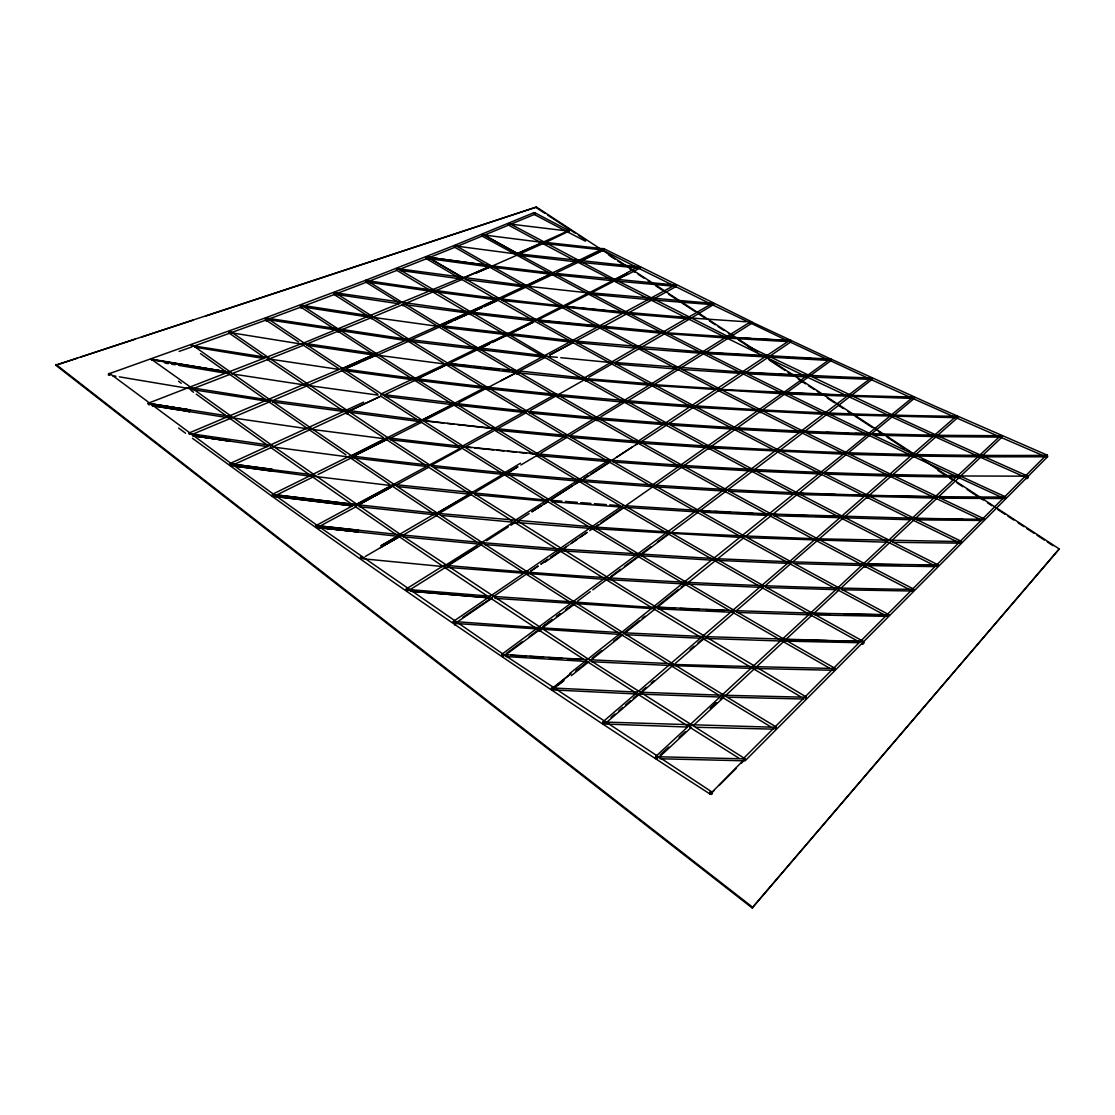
<?xml version="1.0" encoding="UTF-8"?>
<svg xmlns="http://www.w3.org/2000/svg" width="1115" height="1115" viewBox="0 0 1115 1115"><rect width="100%" height="100%" fill="white"/><g stroke="black" fill="none" stroke-linecap="round" stroke-linejoin="round"><path stroke-width="1.5" d="M526.057 285.747L397.065 268.562L397.065 269.44M711.746 791.859L710.185 794.242L711.691 791.817L503.311 654.268L317.259 525.416M361.385 557.89L361.344 557.152M957.186 417.233L956.977 416.313C751.273 413.86 545.793 397.637 342.124 368.675L498.837 298.709M316.381 526.642L316.395 527.367L316.73 525.89M744.862 758.827L711.83 792.389A1.45 1.073 47.1 0 1 710.534 794.089L710.199 793.671A1.45 0.976 47.4 0 1 710.757 791.817L711.83 792.389M272.868 495.548L272.868 496.245L273.203 494.781M602.699 249.286L603.285 248.506L604.246 249.453M230.707 464.495L311.364 474.586M191.013 345.399L192.268 344.925C381.651 480.189 577.222 606.588 776.305 727.064L776.263 727.51M231.53 464.913L230.68 465.847L229.634 464.439M712.206 303.893L713.279 303.21L713.823 304.437L691.133 318.123M189.285 434.139L188.714 433.15L341.594 368.41M191.599 345.594L267.781 357.539M230.484 331.81L229.244 331.699M415.63 379.783L415.574 378.975M406.055 589.305L407.532 591.215M453.136 621.752L454.139 623.369L454.376 621.863M151.501 359.755L230.08 372.312M543.73 242.722L543.646 241.941L517.374 253.565L543.772 242.178M834.954 668.512L834.94 668.289C641.446 558.392 451.254 442.557 266.833 317.984L265.704 318.416M829.616 359.643L830.759 358.96L935.652 406.515L1047.208 455.115L1046.4 456.997M568.971 231.335L568.887 230.568L569.291 231.446M503.659 656.15L502.085 654.198M870.69 378.529L871.86 377.846L872.446 379.114L829.602 412.327M545.96 356.438L397.442 268.394L396.382 269.356M656.707 758.437L656.651 756.778M912.795 397.581L913.993 396.898L914.593 398.167L893.812 415.463M888.585 614.713L888.585 614.476C700.192 514.001 514.879 407.616 334.974 292.59L333.719 294.262L367.448 315.712M751.078 322.137L751.231 323.155L751.343 322.179M913.324 590.504L912.697 591.257L913.715 589.64M675.69 285.064L675.648 286.36L675.69 285.064L552.761 273.147L490.126 265.607M871.303 378.696L871.707 378.083L871.568 379.393M300.98 306.318L301.064 305.175L371.044 315.963M1000.949 436.383L1001.326 435.728L1001.451 436.996M568.357 231.432L546.183 242.192M1046.776 455.338L1046.832 456.774L1046.776 455.338C838.494 456.843 630.17 445.052 423.352 420.453M266.137 319.224L266.248 318.054L408.536 339.448L545.542 355.866M983.932 518.991L983.555 519.144M148.713 404.815L148.88 403.477L230.387 416.355M109.2 375.114L109.27 374.152M653.613 485.694L653.571 484.927M834.577 670.031L834.94 668.289M669.195 532.51L669.167 531.757M744.36 760.555L744.555 758.799M922.356 459.422L1059.25 548.942L752.165 907.945L55.75 365.204L536.44 207.056L599.062 248.004M685.934 582.852L685.92 582.114M108.378 373.985L265.691 317.789L365.859 280.213L366.919 280.395L365.72 282.039L399.072 302.681M983.96 518.823L983.946 518.74C804.417 434.306 627.522 344.089 455.38 245.425L454.418 247.084L488.091 266.262M151.417 359.49L230.122 372.396L151.556 359.155M689.14 317.566C581.124 309.245 473.457 296.771 366.375 280.464L366.166 281.886L431.115 291.308M366.236 281.816L366.375 280.464M454.836 245.913L454.418 247.084M482.238 234.791L481.764 235.809M108.308 374.961L110.023 373.664L231.418 463.715M638.393 267.14L639.411 266.68L639.773 268.185L627.299 274.708M1046.455 456.495L1047.208 455.115M205.996 315.935L536.44 207.056M848.808 396.341L849.282 395.365L913.687 397.065L913.701 398.459M891.387 416.216L891.861 415.226M935.081 436.286L935.555 435.282L1001.326 435.728M888.516 614.936L888.098 615.814M890.035 475.784L890.537 474.739M958.287 476.886L958.775 475.84M935.917 497.861L936.419 496.802M912.753 519.548L913.269 518.475M406.975 589.389L489.82 596.135M960.461 542.894L961.423 541.472M937.06 566.392L938.063 564.915M534.74 213.578L534.587 212.742L533.876 214.275L566.629 231.446M300.688 306.249L301.649 305.106C483.743 424.773 671.453 535.757 862.327 640.804L861.63 641.641M866.007 563.939L937.506 565.04L937.52 566.657L937.297 565.835M603.34 249.077L603.424 250.039L544.9 243.614M887.624 615.856L888.585 614.476M639.034 267.168L639.132 268.144L580.162 262.29M1005.423 497.861L1005.27 498.558L1005.228 497.053C787.148 497.067 569.11 483.046 352.702 456.133M961.088 542.406L960.531 543.298M599.856 327.253L600.441 326.374M611.8 363.211L612.4 362.305L743.329 372.173L839.888 376.814M937.729 565.863L937.144 566.796M1026.33 475.868L1026.817 475.771M572.901 341.789L573.5 340.883L703.398 352.061L830.48 359.142L830.48 360.493M609.236 461.206L609.905 460.188M1005.368 497.234L1005.744 496.956C828.32 415.909 653.279 329.427 482.907 234.401L481.917 234.944M684.889 583.48L685.6 582.365M702.938 637.836L703.663 636.665M722.436 696.582L723.189 695.37M713.001 304.702L713.363 303.824M690.004 726.632L690.798 725.363M960.991 541.806L960.907 543.158L960.879 541.583L816.724 538.796L744.987 535.967M834.201 669.153L834.382 668.861M300.269 306.04L300.98 305.12M315.587 525.82L355.364 504.301M444.341 566.504L445.15 565.361M302.946 344.173L303.684 343.211M399.142 535.911L400.564 534.545L588.859 659.481L744.82 758.618M729.837 337.204L751.9 323.183L751.803 321.873L603.968 248.715M743.747 759.984L744.36 759.022M769.28 356.549L791.051 341.775L790.967 340.451L789.81 340.298L637.933 441.317M790.214 340.716L790.382 341.748M752.165 907.945L1059.25 548.942M727.426 337.301L790.396 340.41M426.042 257.467L426.961 256.785L462.404 277.524M937.408 435.533L957.632 417.707L957.548 416.355L956.308 416.188L789.476 561.653L602.797 721.935A1.394 1.031 51.4 0 1 604.874 723.301M814.912 358.696L830.48 359.142M805.337 698.241L805.685 697.223L724.736 695.272M811.121 614.044L811.636 613.222M775.287 728.36L776.305 727.064M782.939 640.261L783.483 639.411M789.866 562.615L790.368 561.835M753.461 667.634L754.033 666.756M745.043 760.89L1047.556 456.788L1047.473 455.394L1045.995 455.38L804.682 697.237M762.186 586.56L762.716 585.751M770.089 514.768L770.577 514.015M551.312 688.206L552.329 687.704L553.444 688.722M733.294 611.494L733.851 610.672M228.937 332.242L229.453 331.462M783.371 392.731L829.644 359.406M742.924 536.691L743.426 535.925M751.649 470.14L752.123 469.415M229.746 464.913L230.331 464.049M229.188 373.288L229.718 371.992M714.604 559.479L715.133 558.685M553.5 689.655L552.037 689.948M724.973 490.265L725.475 489.527M708.234 446.934L708.722 446.223M697.223 511.13L697.739 510.363M718.241 389.33L849.24 395.24M681.028 466.07L681.544 465.345M870.717 378.278L696.903 510.224L501.75 654.366M664.08 332.66L727.733 336.744M651.745 384.564L718.576 388.717M844.919 453.025L912.837 397.33M671.606 664.401L753.851 666.645M614.212 280.116L614.936 279.405L728.179 336.577M654.296 607.577L493.262 596.4M270.457 446.195L271.781 445.233L400.564 534.545M668.47 532.468L743.273 535.897M502.252 655.174C503.813 653.766 502.029 658.366 501.471 655.146M548.092 500.273L473.387 492.886M1026.371 477.345L1026.511 475.966M584.511 378.501L652.191 383.964M480.83 543.089L515.869 520.593M588.887 292.938L627.243 273.063L614.797 279.433L615.285 279.963M562.518 306.318L589.361 292.478L589.835 293.022M750.869 321.622L831.065 359.183L831.163 360.507L809.755 376.02M535.172 320.033L563.005 305.844L563.577 306.778M148.1 404.076C149.299 401.553 149.786 406.32 149.912 404.243M151.25 359.211L191.236 387.616L189.703 387.449M887.763 614.964L888.014 616.386M508.998 224.589L508.231 224.882L509.221 223.404L615.076 279.656M302.89 343.308L461.303 277.788M710.534 794.089L714.116 790.507M719.133 785.476L730.785 773.768M731.412 773.155L736.332 768.235M741.503 763.022L743.886 760.625M743.106 758.869L773.434 728.527M774.646 727.315L803.483 698.45M426.752 258.039L425.846 258.178M338.082 329.357L337.789 330.486M805.629 699.063L805.866 697.405M366.57 281.593L365.72 282.039M334.612 293.803L333.873 294.318M775.399 727.551L775.413 729.001M568.162 230.554L569.026 230.791M960.656 476.049L981.061 456.857M982.301 455.7L1002.009 437.15M1000.476 435.756L837.504 588.079M937.102 498.168L915.136 518.768M938.342 496.997L959.457 477.178M841.686 587.466L865.101 565.584M866.355 564.427L890.007 542.308M891.261 541.123L913.979 519.855M757.127 666.254L784.096 641.153M785.322 640.01L812.25 614.936M813.476 613.794L839.219 589.765M836.278 589.222L655.606 756.611A1.422 1.059 49.3 0 1 657.627 757.503M693.99 724.889L723.844 697.182M725.071 696.039L754.674 668.54M660.094 755.008L668.721 747.05M679.021 737.489L685.335 731.649M658.686 757.629L691.481 727.231M716.527 702.687L710.297 708.415L716.415 702.812M720.262 699.258L722.757 696.973M577.835 260.882L603.09 248.547M334.152 293.942L334.43 292.715M426.501 257.021L490.196 265.649L428.23 257.244M426.348 258.164L426.585 256.952M915.401 454.892L936.224 436.592M892.502 474.976L914.105 456.035M868.794 495.715L891.233 476.091M515.604 371.267L675.3 284.855L676.401 285.398L676.178 286.471L629.794 312.158M818.772 539.339L842.996 518.238M844.292 517.109L867.554 496.802M792.221 562.406L817.49 540.454M735.788 611.271L763.329 587.466M765.949 585.18L790.967 563.493M706.924 636.177L734.464 612.414M690.087 649.599L694.046 646.198M697.99 642.798L701.948 639.411M640.777 693.056L672.693 665.655M675.328 663.383L704.304 638.435M492.412 596.957L492.286 597.682M611.104 717.349L614.95 714.06M618.923 710.645L622.714 707.426M625.431 705.07L630.477 700.778M633.236 698.38L638.24 694.129M642.282 690.645L646.101 687.356M651.216 682.979L653.766 680.791M605.863 722.98L639.494 694.157M871.261 434.014L892.53 416.522M847.86 453.206L869.937 435.115M823.692 472.941L846.564 454.265M845.198 452.634L621.417 632.581M798.507 493.457L822.354 474.042M773.782 513.513L797.239 494.489M745.322 536.552L771.162 515.646M717.084 559.298L744.026 537.597M688.903 581.946L715.746 560.385M656.846 606.685L678.519 589.333M681.209 587.187L683.899 585.04M656.693 607.745L686.227 584.093M555.911 686.854L563.688 680.652M624.484 632.484L639.522 620.484M642.212 618.323L644.916 616.177M624.344 633.557L655.341 608.818M558.643 684.652L563.758 680.582M592.093 658.198L601.598 650.644M613.626 641.111L621.794 634.63M590.379 660.568L622.992 634.63M620.052 633.654L569.737 673.488M571.368 675.648L589.013 661.655M316.339 525.89L317.552 526.754M576.539 670.463L579.089 668.456M585.459 663.439L588.009 661.432M552.789 687.899L570.95 673.655L553.179 688.262M575.591 671.23L587.8 661.627M804.361 431.672L826.898 414.404M779.706 450.488L803.037 432.69M778.326 451.547L753.977 470.042M444.718 567.173L606.881 579.549L683.662 583.925M727.384 490.154L752.695 471.018M273.886 495.158C274.485 493.931 270.513 496.245 273.774 496.398M699.718 510.977L726.06 491.157M672.206 531.618L698.338 512.022M642.031 554.141L669.446 533.681M641.083 554.03L650.686 546.866M657.362 541.918L668.512 533.583M542.838 626.644L552.315 619.619M610.713 576.608L620.498 569.305M624.428 566.42L638.337 556.064M610.476 577.598L639.285 556.19M544.343 625.515L552.357 619.578M577.654 601.041L590.253 591.703M592.804 589.849L606.783 579.493M574.671 604.093L542.671 627.689M506.14 654.491L539.827 629.654M506.294 653.46L522.531 641.557M529.165 636.679L538.991 629.473M567.047 608.804L573.723 603.926M565.598 609.877L573.514 604.107M356.744 505.22L394.097 485.039L356.842 505.68M786.312 392.912L808.417 376.982M436.536 514.977L471.52 494.377M784.932 393.916L736.82 428.285M783.636 392.355L652.442 484.997M710.659 446.836L735.426 429.289M683.481 466L709.279 447.812M656.679 484.802L682.115 466.962M269.105 400.076L192.17 387.867M626.1 505.43L652.944 486.711M595.006 527.702L624.372 507.325M622.951 505.485L453.345 621.417L455.255 622.728M530.824 571.075L537.932 566.155M595.298 526.768L598.295 524.677M600.901 522.893L623.466 507.241M530.977 570.95L538.001 566.099M563.298 548.803L568.901 544.956M571.702 543.019L587.089 532.413M563.103 548.97L565.904 547.047M570.1 544.148L577.096 539.326M579.898 537.388L586.908 532.566M589.71 530.642L592.511 528.705M544.733 562.322L561.416 550.866M507.896 334.598L477.736 348.633M547.855 559.354L540.817 564.162L547.8 559.396M550.657 557.444L559.089 551.688M493.945 596.246L526.754 573.863M478.14 348.814L507.813 334.207M550.573 557.5L560.301 550.894M456.425 622.532L492.147 598.184M462.655 617.445L484.161 602.867M485.373 602.072L491.339 598.002M267.461 357.706L267.029 357.399M745.405 372.661L767.914 357.483M393.86 484.621L356.549 504.398M148.016 403.337L303.21 342.988M720.611 389.26L743.998 373.609M355.922 504.621L393.525 484.314M695.007 406.306L719.245 390.18M668.373 423.937L693.586 407.254M640.679 442.125L666.965 424.857M612.511 459.896L632.679 446.753M635.55 444.871L638.435 442.989L708.527 447.77L844.125 454.167M616.665 457.22L638.268 443.129M583.702 478.586L588.176 475.659M590.852 473.959L609.626 461.777M581.905 480.37L610.49 461.833M580.497 478.558L609.111 460.063M519.381 519.855L529.095 513.583M551.089 499.562L572.469 485.805M575.326 483.98L579.591 481.22L651.327 486.586M550.894 499.715L579.41 481.359M351.573 455.756L455.115 403.505M579.061 479.478L514.851 520.566M231.167 464.607L230.122 463.492L363.643 402.167M541.402 505.75L531.827 511.827L548.036 501.555M544.134 504.008L548.232 501.402L474.906 494.712M750.674 321.719L651.495 383.825L536.287 453.777M486.572 540.733L508.273 526.921M510.935 525.263L515.437 522.378M350.974 455.951L387.351 437.624M705.474 352.577L728.374 338.138M449.052 564.441L476.718 546.949M448.732 565.361L481.945 544.371M481.819 542.336L445.735 565.096M312.981 474.572L313.566 475.018L312.465 474.544L272.255 494.377M406.25 588.971L444.328 565.124M409.33 590.128L445.847 567.187M1047.556 456.788L1046.469 456.941M680.275 368.354L704.053 353.469M462.725 278.123L490.781 265.983L462.809 278.499M654.226 384.55L678.868 369.232M627.118 401.261L652.777 385.442M600.985 416.745L624.874 402.125L691.175 407.087M570.141 435.463L596.706 419.338M507.66 472.955L517.931 466.767L507.813 472.844M541.012 453.025L567.214 437.247M505.82 471.938L520.482 463.213M712.457 303.28L584.135 378.013M505.332 472.83L436.941 513.179L472.272 492.914M520.858 464.997L536.649 455.645M475.673 491.938L504.914 474.586L579.675 481.234M666.505 332.66L689.753 318.946M640.888 347.643L665.056 333.51M403.282 535.061L437.387 515.116M399.156 534.573L435.923 513.137M365.093 556.58L398.306 537.291M520.677 370.417L545.333 357.357L408.188 341.079L439.533 326.974M614.421 362.988L639.466 348.465M751.9 323.183L750.562 322.848M380.494 547.604L399.56 536.608M375.908 355.392L346.598 368.229L358.932 362.821M317.315 527.507L315.656 526.726M588.804 377.26L612.163 363.838M360.41 557.012L362.236 558.281M558.838 394.334L584.622 379.644L652.066 385.4L782.507 393.79M530.489 410.334L555.827 396.048M266.192 319.545L265.342 319.447M555.493 394.264L494.586 428.369M497.889 428.564L526.196 412.717M229.76 332.828L228.854 332.744M462.112 446.321L494.781 428.258M465.429 446.571L493.652 430.906M431.463 465.248L461.206 448.885M602.407 327.113L626.839 313.775M396.633 484.802L429.247 467.018M359.922 504.064L373.037 496.956L360.117 503.952M576.288 340.814L600.065 327.991M391.713 486.879L374.501 496.161L390.097 487.785M320.033 526.071L356.312 506.614M573.291 342.417L549.737 355.002L573.124 342.528M488.872 387.086L516.259 372.731M791.051 341.775L789.852 341.65M614.449 281.008L626.7 274.583L618.435 278.931M626.658 272.938L638.784 266.638M486.363 386.877L421.623 420.257L271.154 400.132M501.109 380.619L516.078 372.842M458.753 402.724L485.987 388.578L554.35 395.714M591.842 292.632L612.943 281.788M425.763 419.686L454.432 404.94L524.552 412.508M565.584 305.984L588.999 294.081L649.655 299.684M390.487 438.153L421.972 422.125M355.197 455.422L385.483 440.146M355.364 455.31L386.766 439.533M538.35 319.657L562.643 307.461M317.956 474.558L351.35 457.889M312.465 474.544L350.431 455.659M503.436 656.484L502.238 656.442M478.098 348.34L535.967 319.782M480.244 348.382L489.192 343.964L480.398 348.298M509.931 333.789L533.82 321.914M509.764 333.887L533.653 322.026M276.548 495.046L313.399 476.83M109.061 373.873L110.106 375.142M492.175 342.486L506.768 335.378M582.95 260.046L603.201 250.22M584.845 378.138L446.892 363.128L492.732 340.814M451.157 362.542L477.457 349.748M583.089 259.948L603.354 250.136M419.115 377.957L445.206 365.399M557.026 272.464L578.267 262.304M414.85 378.445L447.394 363.239M419.087 377.971L445.024 365.511M552.343 272.91L578.141 260.603M384.773 394.738L415.184 380.285M527.325 286.527L552.622 274.555M380.87 394.083L414.348 378.222M379.797 396.619L346.04 412.508L381.037 396.062M502.656 298.053L525.918 287.168M484.328 305.078L552.97 272.966L526.531 285.802M473.624 311.433L482.349 307.378L473.75 311.364M313.106 428.272L346.737 412.634M274.625 446L310.054 429.693M443.882 324.995L452.955 320.841L444.007 324.925M496.774 300.757L483.799 306.709L498.043 300.2M234.15 464.425L271.544 447.408M573.445 340.953L439.672 325.469L470.14 311.824M467.952 314.04L454.46 320.144L467.784 314.137M543.353 242.053L568.761 230.582M710.255 794.284L710.367 794.242C561.89 698.561 415.602 599.466 272.185 496.356M516.9 255.237L543.172 243.53M376.368 355.615L408.843 341.176M334.375 292.66L469.582 311.879L535.827 319.517C675.272 397.985 817.462 471.506 961.409 541.374M376.229 353.678L342.486 368.48M491.576 266.332L517.053 255.154M310.026 384.55L342.444 370.501M265.509 317.914L266.374 317.914M274.401 399.825L306.946 385.888M434.752 291.14L462.363 279.349M233.815 417.01L269.746 401.818M406.097 303.224L433.219 291.796M365.859 280.213L454.53 245.356L533.987 212.644L535.061 213.606M192.77 434.167L230.694 418.32M374.501 316.367L402.905 304.562M439.686 325.413L440.035 325.259C594.811 418.738 753.183 506.154 913.798 589.166M371.351 317.677L308.73 343.169M456.899 246.499L534.503 214.387M428.453 257.913L455.296 247.154M271.21 358.152L304.047 345.065M914.412 398.473L913.394 398.626M400.466 268.966L426.878 258.555M233.523 372.981L268.074 359.406M806.298 697L631.285 592.163L472.258 492.537L395.031 484.621M1000.657 435.603L1002.246 436.467M369.901 280.869L397.358 270.192M193.968 388.327L230.373 374.222M337.929 293.134L366.668 282.123M304.548 305.733L334.709 294.36M269.719 318.667L301.371 306.918M266.555 319.838L195.125 345.734M393.888 484.258L463.506 446.558M957.632 417.707L956.294 417.554M270.415 445.261L271.377 445.289M179.125 351.42L191.947 346.877M676.178 286.471L675.021 286.081M639.662 268.269L638.686 268.088M55.75 365.204L77.214 358.166M80.517 357.093L134.999 339.225M141.605 337.051L192.784 320.27M455.115 403.198L381.414 394.348M310.402 427.686L309.663 427.756L310.555 428.787M307.28 383.95L306.569 383.992L307.419 384.982M230.875 417.637L307.977 428.829M190.972 388.87L119.347 376.842M316.604 525.639L358.723 530.252M534.378 212.644L533.653 213.648M108.796 373.483L109.605 373.609M148.281 403.156L149.117 403.282M980.336 456.843L1045.117 456.788M272.562 494.196L273.314 494.391M960.168 475.98L1024.351 476.161M316.075 525.304L316.841 525.5M1003.556 498.558L939.806 498.154M1001.284 437.136L935.499 436.578M914.913 518.28L983.751 519.367M914.662 518.573L962.635 519.033M916.628 519.855L981.758 520.468M916.739 456.049L978.663 456.829M892.641 542.308L959.207 543.144M865.77 564.218L899.805 564.747M918.523 565.04L937.255 565.319M867.707 565.598L934.119 566.601M406.571 588.79L408.118 590.267M958.677 475.673C768.235 473.764 577.932 460.969 388.87 437.958M957.005 477.136L890.481 476.063M955.221 417.679L826.173 414.39M841.867 589.779L911.499 591.006M871.777 495.631L866.857 495.576M885.686 495.91L927.401 496.732M934.607 498.098L796.472 494.447M813.183 613.194L888.028 614.686M812.933 613.473L830.327 613.821M844.25 614.1L886.021 614.923M814.884 614.936L886.272 616.344M874.202 435.198L933.757 436.536M788.152 639.717L827.372 640.567M839.316 640.818L859.777 641.264M784.932 641.125L858.313 642.7M935.471 435.143C775.357 432.536 615.396 421.888 456.314 403.56M913.199 518.266L772.124 514.071M909.742 519.743L773.796 515.729M755.538 666.686L834.341 668.498M753.782 668.47L834.299 670.296M728.095 697.223L803.915 699.021M775.678 727.287L605.403 722.102M695.746 727.259L773.866 729.154M658.198 756.764L742.451 758.813M659.982 758.771L742.367 760.765M849.212 454.335L913.366 456.007M887.498 542.225L748.346 537.737M912.014 398.417L784.221 393.888M791.887 561.849L864.306 563.911M795.232 563.591L862.62 565.5M306.067 383.741L307.001 383.811M825.058 474.112L888.766 476.007M765.935 587.507L836.668 589.668M797.992 493.248L803.135 493.415M811.706 493.694L835.706 494.503M844.278 494.781L864.85 495.478M735.384 610.658L811.441 613.152M737.015 612.456L809.713 614.825M705.182 636.623L862.062 641.571M703.426 638.365L781.504 641.027M673.488 665.627L752.068 668.401M803.831 431.561L817.56 432.049M826.131 432.369L848.417 433.178M855.275 433.428L868.989 433.93M807.455 432.843L867.498 435.031M771.901 514.363L777.03 514.559M785.587 514.865L807.804 515.674M816.347 515.98L840.292 516.858M640.386 692.234L721.335 695.175M638.574 694.074L719.579 696.986M605.445 724.039L687.063 727.008M839.79 376.814L871.568 378.027M869.909 379.323L812.793 377.149M716.708 558.713L790.187 561.793M714.924 560.315L788.444 563.382M785.754 392.842L790.897 393.065M796.026 393.274L818.257 394.222M823.386 394.445L843.916 395.323M751.928 470.976L819.901 473.931M685.377 584.023L760.751 587.326M656.219 607.076L733.684 610.602M657.92 608.902L731.886 612.26M824.445 414.306L692.861 407.212M728.75 491.269L794.73 494.363M656.066 607.341L674.979 608.205M680.136 608.442L699.049 609.306M705.934 609.626L724.848 610.49M623.926 632.804L703.509 636.567M625.515 634.714L700.053 638.212M768.779 356.466L789.281 357.455M792.695 357.622L811.497 358.528M827.065 360.326L706.812 353.65M589.947 659.773L671.885 663.718M591.521 661.725L670.073 665.488M554.127 688.067L636.972 692.081M552.413 689.878L636.846 693.99M736.416 429.331L800.57 432.564M309.148 427.477L310.109 427.561M699.342 510.447L770.409 514.001M699.133 510.74L709.53 511.269M714.729 511.52L730.325 512.301M737.266 512.649L752.862 513.43M758.061 513.694L768.458 514.21M702.743 512.231L766.911 515.423M744.848 372.563L753.322 373.009M758.395 373.288L773.657 374.082M778.744 374.361L795.692 375.253M800.765 375.518L805.852 375.783M748.388 373.846L807.734 376.954M741.489 537.444L592.776 528.594M714.994 558.643L560.706 549.068L482.907 542.671M713.196 560.232L562.281 550.908M732.639 337.357L728.053 337.204M736.025 337.552L751.259 338.444M754.646 338.639L771.58 339.629M774.967 339.824L788.514 340.619M727.691 338.11L786.995 341.552M681.349 466.906L750.256 470.878M652.805 608.637L494.837 598.351M653.056 486.711L723.565 491.004M540.886 627.829L622.212 632.735M620.386 634.449L455.854 623.494M504.315 654.603L586.532 659.578M504.175 654.867L507.604 655.076M511.018 655.286L526.419 656.219M529.848 656.428L543.535 657.265M548.664 657.571L562.35 658.408M567.479 658.728L581.166 659.55M506.001 656.554L586.392 661.46M704.959 352.465L713.586 353.009M717.029 353.232L730.841 354.096M734.283 354.319L748.095 355.183M751.538 355.406L765.336 356.27M697.614 510.349L625.362 505.736M625.264 507.367L695.871 511.855M671.397 425.15L732.987 429.136M681.6 369.427L741.587 373.455M594.63 527.033L668.791 531.994M690.701 317.998L745.907 321.775M613.152 462.014L679.662 466.781M455.91 621.668L539.214 627.731M667.718 333.719L726.032 337.984M713.029 303.392L589.194 292.66M651.383 299.851L711.286 304.562M638.77 348.424L701.656 353.302M600.121 419.575L666.226 424.815M551.66 500.342L561.918 501.151M565.333 501.416L577.305 502.335M580.72 502.6L590.978 503.409M594.407 503.673L606.365 504.607M609.793 504.872L620.052 505.666M551.716 501.694L621.863 507.13M592.887 526.921L436.718 513.29L357.664 504.761M515.478 522.405L591.062 528.454M615.55 364.061L676.443 369.051M484.426 544.538L558.852 550.643M626.282 313.663L687.439 318.765M570.866 437.387L636.86 442.836M446.864 565.43C601.947 579.368 757.545 587.521 913.241 589.389L912.934 590.546M410.362 591.173L487.826 597.654M410.473 591.187L489.652 597.947M536.886 455.505L607.982 461.624M614.518 280.924L675.648 286.36M664.429 332.103L535.465 319.712M662.686 333.329L538.782 321.468M556.05 395.881L624.707 402.25M576.789 342.681L635.327 348.103M529.625 413.01L595.117 419.156M441.638 515.464L512.036 522.085M481.248 542.531L401.679 534.893M403.198 536.831L479.394 544.106M547.033 356.34L557.319 357.344M560.747 357.678L612.149 362.668M495.158 430.083L565.737 436.941M362.974 558.782L443.436 566.601M564.357 306.5L605.57 310.583M609.013 310.918L626.184 312.618M624.567 313.496L501.652 300.423M639.188 266.861L517.179 253.746M464.397 446.962L471.297 447.645M474.753 447.993L493.722 449.903M497.165 450.251L504.064 450.948M507.52 451.282L516.134 452.16M519.59 452.495L526.489 453.192M529.932 453.54L537.137 454.307M519.715 373.037L582.978 379.421M612.804 280.743L552.678 274.471M537.026 320.214L572.887 323.921M576.302 324.284L600.218 326.751M433.763 467.241L504.956 474.586M398.25 486.67L469.847 494.224M359.142 506.698L436.481 514.991M571.702 342.18L442.906 327.322M318.291 525.82L399.978 534.726M319.768 527.73L358.417 531.939L318.165 527.534L398.055 536.315M543.312 242.15L603.48 248.77M527.604 286.248L587.284 292.785M423.184 420.787L443.742 423.073M447.171 423.463L454.014 424.23M457.443 424.606L493.415 428.634M518.796 255.251L576.776 261.927M446.739 364.619L514.6 372.494M390.361 439.77L459.255 447.673M448.425 363.657L470.474 366.208M473.861 366.612L480.649 367.393M484.035 367.783L499.297 369.553M502.684 369.957L509.471 370.738M350.807 457.61L425.289 466.321M472.774 313.691L533.639 320.911M510.391 224.101L566.713 230.875M490.015 266.945L551.033 274.276M416.397 380.215L482.628 388.145M312.994 476.216L391.588 485.61M274.82 494.753L355.964 504.579M274.666 496.44L352.228 505.792M273.175 494.53L356.047 504.705M274.68 496.44L352.298 505.903M384.633 396.327L452.746 404.703M483.938 235.014L541.472 242.248M465.303 279.517L524.273 286.889M419.77 421.637L272.631 401.999M432.773 291.545L496.51 299.81M309.663 429.08L383.685 438.627M456.523 246.136L515.367 253.844M376.02 355.016L445.206 364.075M272.827 447.004L349.26 457.052M405.888 304.771L467.743 313.064M341.929 370.222L414.696 380.02M235.418 466.182L311.141 476.314M230.498 465.499L272.018 471.088M426.39 258.318L488.3 266.708M308.27 385.497L377.985 395.114M371.016 317.092L439.686 326.584M461.931 279.098L400.341 270.443M408.369 340.925L265.969 319.392M305.399 343.504L376.048 353.831M306.848 345.274L375.88 355.351M271.224 445.415L189.313 433.47L189.982 434.083M194.177 435.909L267.6 446.627M192.505 435.631L230.331 441.164L192.505 435.631M334.179 294.109L399.058 303.796M269.384 359.03L338.695 369.386M231.669 373.846L304.869 385.01M304.242 307.183L370.877 317.413M190.233 389.26L269.203 401.525M189.968 409.972L150.553 403.783L190.01 409.986M184.546 410.822L230.122 418.027M179.417 409.999L152.044 405.651L189.731 411.644L182.846 410.543M229.69 332.521L303.684 344.451M194.693 347.141L264.116 358.542M150.609 359.197L152.295 359.657M164.922 363.058L168.337 363.629M171.752 364.201L175.167 364.772M178.581 365.344L228.129 373.637M112.587 375.685L115.96 376.271M656.317 758.507L655.704 758.367A1.422 1.059 49.3 0 1 655.299 757.406M469.443 312.2L499.032 299.043L440.174 326.026L470.363 312.688M830.536 360.758L869.7 378.933M268.171 357.344L387.699 437.596L472.258 492.537M552.399 687.983L552.678 688.847M603.717 723.97L603.41 723.064M396.564 270.165L429.428 289.984M271.781 445.233L191.236 387.616M1041.814 455.032L1000.866 437.359M956.517 417.93L999.263 436.662M481.833 235.934L550.74 273.816M1026.817 475.673L980.726 455.171M953.409 416.536L913.297 398.682M1024.351 476.858L979.848 457.039M871.177 379.616L911.749 397.971M935.889 434.92L980.782 455.199M935.025 436.759L978.357 456.37M892.209 414.878L935.945 434.948M891.345 416.703L933.464 436.049M958.217 477.359L1003.221 498.057M892.279 414.905L747.886 346.263M889.77 415.965L807.26 377.135M912.878 456.202L956.698 476.649M790.005 341.971L828.557 359.992M788.486 341.246L712.638 304.911M868.724 435.282L911.359 455.478M935.847 498.335L980.001 519.283M825.699 414.571L867.177 434.543M889.979 476.258L932.767 496.858M766.772 357.622L805.713 376.396M727.245 338.277L765.238 356.884M783.747 394.069L822.689 413.107M845.323 454.432L888.446 475.506M912.683 520.022L958.886 542.643M711.077 304.144L638.7 268.311M843.762 453.666L801.824 432.843M688.638 319.071L725.698 337.51M742.827 373.748L782.284 393.344M866.271 496.969L911.136 519.255M702.896 353.608L741.294 372.981M759.413 411.477L800.305 432.076M821.086 474.21L864.766 496.217M938.049 564.831C805.587 498.489 674.659 429.08 545.974 355.685M650.937 300.019L687.133 318.319M888.683 542.475L935.471 566.099M602.992 250.206L635.592 266.736M663.913 333.65L701.391 352.842M718.046 390.334L756.444 409.972M777.085 451.686L819.623 473.443M887.205 541.723L841.686 518.405M614.072 281.091L649.39 299.224M568.065 232.185L585.514 241.202M734.186 429.428L775.538 450.892M568.985 230.624L534.893 212.798M625.822 313.831L662.435 332.883M677.697 369.372L713.712 388.076M838.633 516.816L795.957 494.642M863.749 565.751L911.164 590.448M611.076 279.517L578.044 262.276M366.514 280.325L402.78 302.709M638.31 348.591L676.178 368.563M692.373 407.393L731.203 427.853M751.412 471.157L794.424 493.834M588.609 294.165L624.4 313.078M816.152 540.608L860.682 564.134M542.796 243.586L576.567 261.509M599.828 327.991L636.818 347.796M690.91 406.613L651.578 385.581M708.025 447.951L748.43 469.554M769.838 515.799L813.17 539.005M552.232 274.625L587.089 293.343M837.825 589.933L885.937 615.787M541.346 242.819L508.301 224.993M611.759 363.964L650.157 384.8M665.725 424.996L706.506 447.129M562.239 307.545L595.326 325.538M724.75 491.297L768.333 514.977M789.601 563.646L834.801 588.274M572.873 342.528L610.253 363.128M624.456 402.264L662.77 423.365M680.833 467.087L723.231 490.461M525.5 287.252L560.775 306.737M788.124 562.838L742.674 537.737M482.767 234.303L517.513 253.551M810.828 615.09L859.665 642.17M534.893 321.273L568.497 340.075M584.204 379.769L622.964 401.442M638.017 443.157L677.878 465.443M697 512.161L738.255 535.256M489.569 267.098L522.503 285.579M761.921 587.605L809.351 614.254M544.9 357.483L581.18 378.055M596.274 419.491L636.526 442.321M426.961 256.785L535.939 319.545M497.778 300.186L531.925 319.587M652.526 486.907L695.523 511.311M714.367 560.524L758.953 585.919M782.646 641.306L829.198 667.941M555.549 396.062L591.912 416.968M609.194 461.958L651.076 486.07M461.471 279.252L496.314 299.35M506.503 335.378L541.946 355.783M668.08 533.806L712.917 559.688M733.029 612.553L781.141 640.428M468.983 313.454L504.997 334.5M515.799 372.856L552.608 394.348M566.936 437.289L606.365 460.3M623.02 507.45L666.672 532.984M425.972 258.471L459.993 278.388M684.805 584.232L728.75 610.03M753.183 668.679L800.584 696.666M432.299 291.712L466.056 311.712M476.983 349.873L514.308 371.978M525.736 412.871L563.995 435.533M579.131 481.415L620.107 505.708M637.892 556.315L681.864 582.49M702.826 638.574L751.691 667.787M439.045 327.085L474.056 348.117M485.513 388.717L522.754 411.087M536.357 455.687L577.654 480.523M592.218 528.789L635.006 554.573M653.892 608.943L701.335 637.682M403.086 302.722L440.244 325.413M446.237 364.8L484.105 387.867M722.311 697.321L770.549 726.715M401.971 304.479L437.568 326.179M494.628 430.265L533.472 453.944M547.744 501.611L587.772 526.071M606.295 579.758L651.062 607.215M407.881 341.092L443.296 362.974M453.93 405.093L491.701 428.439M671.174 665.78L718.018 694.673M504.412 474.781L546.308 500.719M559.995 550.977L601.961 577.054M621.501 634.756L666.756 663.021M370.389 317.58L404.996 339.281M452.453 404.174L375.365 355.518M462.154 448.258L502.949 473.861M514.907 522.601L558.545 550.071M689.892 727.356L739.092 758.298M573.208 604.205L618.574 632.902M420.94 422.028L459.31 446.446M470.99 494.586L512.147 520.83M637.947 694.283L686.993 725.503M526.224 574.127L571.786 603.299M372.452 353.636L300.367 306.82M380.703 396.09L416.62 419.254M428.174 466.92L469.568 493.666M587.48 661.766L635.062 692.429M480.495 544.455L524.789 573.194M538.447 629.78L583.159 658.951M601.975 249.913L757.796 351.81M766.535 357.525L915.08 454.669M536.217 207.641L544.942 213.355M547.855 215.265L575.521 233.356M578.434 235.251L585.71 240.018M609.013 255.251L614.825 259.07M617.738 260.966L625.027 265.732M629.39 268.59L635.216 272.394M638.128 274.304L643.954 278.109M648.317 280.966L652.679 283.823M655.592 285.733L664.331 291.447M668.693 294.304L694.91 311.447M699.272 314.305L705.098 318.11M709.461 320.967L715.286 324.772M718.199 326.681L724.025 330.486M728.388 333.343L734.214 337.162M738.576 340.019L753.141 349.539M769.155 360.02L785.169 370.487M788.082 372.396L792.444 375.253M798.27 379.058L805.56 383.825M808.459 385.72L814.285 389.539M817.197 391.435L821.574 394.292M827.386 398.111L834.675 402.863M839.038 405.721L843.4 408.578M847.776 411.435L852.139 414.292M855.052 416.202L872.529 427.63M878.355 431.435L882.718 434.293M887.08 437.15L904.558 448.578M907.471 450.488L911.833 453.345M938.036 470.488L943.861 474.293M949.687 478.098L952.6 480.007M956.963 482.865L962.789 486.67M967.151 489.527L983.179 500.008M987.542 502.865L991.904 505.722M997.73 509.527L1005.005 514.294M1007.918 516.189L1013.744 520.008M1018.12 522.865L1023.932 526.67M1026.845 528.58L1034.135 533.332M1037.048 535.242L1044.323 540.008M1047.236 541.904L1053.062 545.723M341.413 370.403L377.79 394.18M386.417 439.575L425.303 465.039M435.965 515.2L476.189 541.625M490.767 598.295L536.998 628.832M303.029 344.953L338.57 368.507M345.678 412.536L383.616 437.707M392.564 486.321L433.066 513.276M444.369 567.27L486.544 595.48M265.509 319.74L298.695 342.04M342.835 410.627L267.029 359.281M350.249 457.791L389.748 484.412M399.184 536.691L441.54 565.361M308.966 429.582L345.985 454.864M355.169 506.517L394.933 533.764M229.049 333.037L264.213 357.344M268.659 401.693L306.179 427.658M312.27 476.718L352.312 504.524M229.3 374.096L265.844 399.714M270.415 447.296L308.088 473.777M200.449 353.594L225.174 371.156M229.579 418.195L267.6 445.289M273.733 494.321L317.385 525.5M190.93 390.334L193.578 392.243M196.212 394.139L226.889 416.257M231.293 463.617L273.858 494.419M272.311 496.454L192.491 438.334M178.484 381.246L181.257 383.281M178.623 428.062L185.592 433.247M55.917 364.424L752.611 907.206M400.884 535.841L381.706 546.503L400.787 535.381L400.843 536.273M394.194 485.499L394.153 485.917M387.992 438.766L370.041 447.366L387.769 438.976M268.422 357.483L230.526 331.476M342.291 368.521L342.918 369.609M406.25 590.169L407.031 590.894L407.198 589.124M603.828 722.088L603.982 722.952M454.028 623.355L453.944 622.56M604.205 724.262A1.394 1.031 51.4 0 1 602.63 723.217M657.418 758.799A1.422 1.059 49.3 0 1 656.108 758.73M267.377 320.576A2.23 1.561 68.2 0 1 265.914 320.813M267.614 318.346A2.23 1.561 68.2 0 1 267.781 319.587M302.513 307.043A2.174 1.561 68.5 0 1 300.716 307.879M302.276 305.064A2.174 1.561 68.5 0 1 302.597 306.277M339.49 331.615A2.188 1.589 67.6 0 1 338.11 332.228M339.559 329.706A2.188 1.589 67.6 0 1 339.727 330.528M372.187 318.374A2.132 1.575 67.8 0 1 371.351 318.751M372.48 316.242A2.132 1.575 67.8 0 1 372.633 317.05M403.923 304.994A2.091 1.575 68.1 0 1 402.25 305.482M403.881 302.764A2.091 1.575 68.1 0 1 404.174 303.935M471.06 312.144A2.063 1.589 67.4 0 1 469.861 314.583M347.866 413.149A2.341 1.686 65.1 0 1 346.389 413.735M347.964 411.128A2.341 1.686 65.1 0 1 348.131 412.006M517.987 371.532A2.146 1.673 64.6 0 1 516.357 373.971M586.239 378.083A2.105 1.7 63.3 0 1 585.054 380.898M598.393 417.777A2.174 1.742 61.4 0 1 596.441 420.48M455.394 624.818A2.676 1.923 57.9 0 1 454.627 624.93M456.147 622.17A2.676 1.923 57.9 0 1 456.328 623.132M709.851 448.76A2.174 1.798 57.4 0 1 708.847 449.08M710.367 446.641A2.174 1.798 57.4 0 1 710.422 447.84M761.406 411.993A2.077 1.77 57.3 0 1 759.44 412.411M761.67 410.195A2.077 1.77 57.3 0 1 761.782 410.975M540.956 630.519A2.634 1.951 56 0 1 539.116 631.006M540.371 627.076A2.634 1.951 56 0 1 541.332 629.334M868.571 495.283A2.216 1.896 48.5 0 1 866.62 498.029M914.899 456.718A2.119 1.854 47.2 0 1 913.575 457.275M914.607 453.889A2.119 1.854 47.2 0 1 915.331 455.714M866.188 564.009A2.355 1.965 46.6 0 1 864.125 566.838M960.266 477.889A2.146 1.896 43.3 0 1 958.496 478.391M960.642 476.091A2.146 1.896 43.3 0 1 960.712 476.872M863.749 641.209A2.523 2.049 45 0 1 861.56 644.108M1028.323 476.272A2.146 1.909 38 0 1 1026.525 478.614M268.227 357.678L268.534 358.5L268.227 357.678M269.9 400.048L270.22 400.898L269.9 400.048M376.828 354.737L359.964 361.72L376.828 354.737M508.691 223.892L508.691 224.854L508.691 223.892M189.996 387.909L190.749 387.421L189.996 387.909M560.371 613.682L556.371 616.609L560.329 613.724M1027.124 477.359L1026.413 477.61L1027.124 477.359M400.187 534.629L381.135 545.709L400.187 534.629M527.688 574.016L526.963 574.197L527.688 574.016M489.987 267.029L475.924 273.077L489.82 267.126M959.025 475.52L958.301 475.464L959.025 475.52M935.806 434.975L935.095 434.934L935.806 434.975M272.227 469.359L232.324 464.063L272.283 469.387"/></g></svg>
